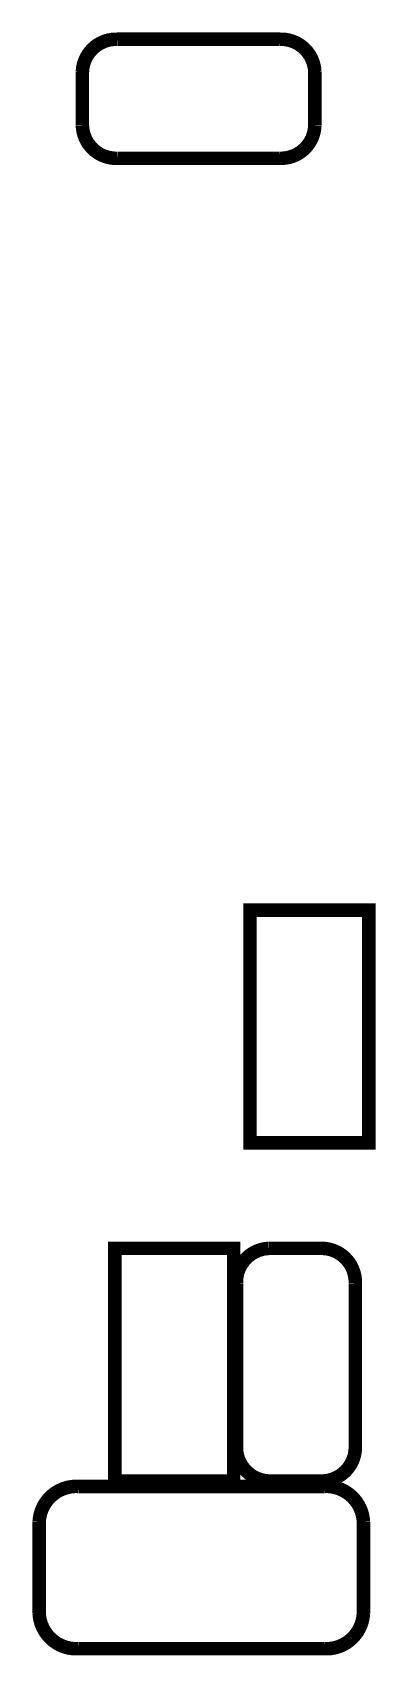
# Model space of a CAD drawing. Extents: x 24 to 194, y 25 to 135.
# Drawn here: x 108.46 to 111.69, y 46.03 to 61.27 of the extents above; entities that cross this region are included whole.
import ezdxf

# ---------------------------------------------------------------- set-up
doc = ezdxf.new("R2010")
doc.units = 0
doc.layers.add('SILKSCREENTOP_P', color=7, linetype='CONTINUOUS')

msp = doc.modelspace()

# ---------------------------------------------------------------- linework, layer by layer
at = {"layer": 'SILKSCREENTOP_P', "const_width": 0.127}
for points in [[(109.26445, 61.20765, 0.414448), (108.933996, 60.90285)], [(111.118396, 60.90285, 0.4142136), (110.788196, 61.20765)], [(108.933996, 60.39485, 0.4144497), (109.26445, 60.09005)], [(110.788196, 60.09005, 0.4142136), (111.118396, 60.39485)], [(110.686596, 49.85385, 0.4142136), (110.381796, 49.52365)], [(111.499396, 49.52365, 0.4142136), (111.194596, 49.85385)], [(110.381796, 47.99965, 0.4142136), (110.686596, 47.66945)], [(111.194596, 47.66945, 0.4142136), (111.499396, 47.99965)], [(108.895896, 47.61865, 0.4142255), (108.527596, 47.288196)], [(111.575596, 47.288196, 0.4144265), (111.207296, 47.61865)], [(108.527596, 46.425104, 0.4140024), (108.895896, 46.09465)], [(111.207296, 46.09465, 0.4142003), (111.575596, 46.425104)]]:
    msp.add_lwpolyline(points, format="xyb", dxfattribs=at)
for points in [[(110.788196, 61.20765), (110.229396, 61.20765), (109.264196, 61.20765)], [(108.933996, 60.90285), (108.933996, 60.39485)], [(111.118396, 60.39485), (111.118396, 60.90285)], [(109.264196, 60.09005), (110.229396, 60.09005)], [(110.229396, 60.09005), (110.788196, 60.09005)], [(110.508796, 51.73345), (110.508796, 53.02885), (111.626396, 53.02885), (111.626396, 52.13985)], [(110.508796, 51.73345), (110.508796, 50.84445), (111.626396, 50.84445), (111.626396, 52.19065)], [(109.238796, 48.55845), (109.238796, 49.85385), (110.356396, 49.85385), (110.356396, 48.96485)], [(111.194596, 49.85385), (110.686596, 49.85385)], [(110.381796, 49.52365), (110.381796, 48.55845)], [(111.499396, 47.99965), (111.499396, 48.55845), (111.499396, 49.52365)], [(109.238796, 48.55845), (109.238796, 47.66945), (110.356396, 47.66945), (110.356396, 49.01565)], [(110.381796, 48.55845), (110.381796, 47.99965)], [(110.686596, 47.66945), (111.194596, 47.66945)], [(111.207296, 47.61865), (109.708696, 47.61865), (108.895896, 47.61865)], [(108.527596, 47.28845), (108.527596, 46.42485)], [(111.575596, 46.42485), (111.575596, 47.28845)], [(108.895896, 46.09465), (109.708696, 46.09465)], [(109.708696, 46.09465), (111.207296, 46.09465)]]:
    msp.add_lwpolyline(points, dxfattribs=at)

doc.saveas('drawing.dxf')
